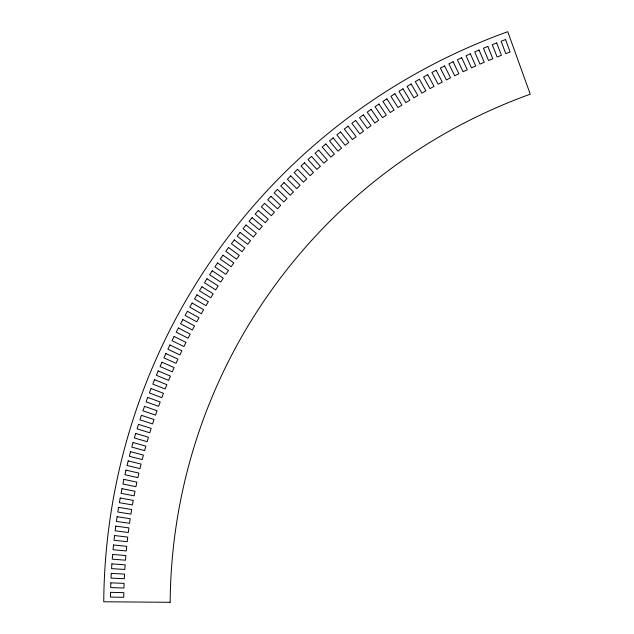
<?xml version="1.0" encoding="UTF-8"?>
<svg xmlns="http://www.w3.org/2000/svg" width="634" height="634" viewBox="0 0 634 634"><rect width="100%" height="100%" fill="white"/><g stroke="black" fill="none" stroke-linecap="round" stroke-linejoin="round"><path stroke-width="0.95" d="M110.538 592.338L110.443 597.085L123.725 597.291L123.812 592.655L110.538 592.338M110.831 582.852L110.665 587.591L123.939 588.011L124.105 583.375L110.831 582.852M111.283 573.366L111.037 578.105L124.304 578.731L124.541 574.095L111.283 573.366M111.877 563.895L111.56 568.627L124.819 569.467L125.128 564.831L111.877 563.895M112.622 554.433L112.234 559.156L125.477 560.202L125.857 555.574L112.622 554.433M113.518 544.978L113.05 549.702L126.277 550.954L126.729 546.334L113.518 544.978M114.556 535.54L114.017 540.255L127.22 541.713L127.751 537.101L114.556 535.54M115.745 526.125L115.134 530.832L128.314 532.497L128.908 527.892L115.745 526.125M117.084 516.726L116.394 521.425L129.55 523.296L130.224 518.699L117.084 516.726M118.566 507.351L117.805 512.034L130.929 514.111L131.674 509.53L118.566 507.351M120.198 497.999L119.366 502.667L132.451 504.957L133.267 500.384L120.198 497.999M121.982 488.671L121.07 493.331L134.123 495.82L135.01 491.263L121.982 488.671M123.907 479.375L122.925 484.019L135.93 486.714L136.889 482.173L123.907 479.375M125.976 470.111L124.922 474.739L137.887 477.64L138.917 473.115L125.976 470.111M128.195 460.878L127.069 465.491L139.979 468.597L141.081 464.08L128.195 460.878M130.556 451.685L129.352 456.282L142.222 459.587L143.395 455.093L130.556 451.685M133.061 442.532L131.785 447.105L144.6 450.608L145.844 446.138L133.061 442.532M135.708 433.41L134.368 437.967L147.12 441.676L148.435 437.222L135.708 433.41M138.497 424.344L137.087 428.869L149.782 432.776L151.161 428.346L138.497 424.344M141.43 415.31L139.948 419.819L152.58 423.924L154.03 419.518L141.43 415.31M144.504 406.331L142.951 410.816L155.52 415.119L157.042 410.729L144.504 406.331M147.722 397.399L146.097 401.861L158.595 406.354L160.188 401.996L147.722 397.399M151.082 388.515L149.386 392.953L161.805 397.645L163.469 393.31L151.082 388.515M154.569 379.695L152.81 384.101L165.157 388.991L166.885 384.679L154.569 379.695M158.207 370.922L156.376 375.296L168.644 380.384L170.435 376.097L158.207 370.922M161.979 362.212L160.077 366.555L172.266 371.833L174.128 367.577L161.979 362.212M165.886 353.558L163.913 357.877L176.014 363.337L177.948 359.121L165.886 353.558M169.928 344.967L167.883 349.255L179.905 354.913L181.895 350.721L169.928 344.967M174.104 336.44L171.996 340.696L183.923 346.536L185.984 342.376L174.104 336.44M178.408 327.984L176.236 332.208L188.076 338.231L190.2 334.11L178.408 327.984M182.854 319.591L180.619 323.784L192.356 329.997L194.543 325.9L182.854 319.591M187.426 311.278L185.12 315.423L196.762 321.826L199.013 317.769L187.426 311.278M192.134 303.028L189.764 307.141L201.303 313.727L203.617 309.701L192.134 303.028M196.96 294.858L194.527 298.931L205.963 305.699L208.34 301.713L196.96 294.858M201.921 286.766L199.425 290.8L210.75 297.742L213.19 293.796L201.921 286.766M207.009 278.746L204.449 282.748L215.663 289.865L218.167 285.95L207.009 278.746M212.224 270.813L209.6 274.768L220.703 282.067L223.263 278.191L212.224 270.813M217.557 262.959L214.871 266.874L225.862 274.34L228.486 270.512L217.557 262.959M223.017 255.193L220.267 259.068L231.141 266.708L233.819 262.92L223.017 255.193M228.597 247.514L225.791 251.341L236.537 259.155L239.28 255.407L228.597 247.514M234.295 239.921L231.434 243.71L242.053 251.682L244.851 247.981L234.295 239.921M240.112 232.424L237.187 236.165L247.688 244.304L250.541 240.643L240.112 232.424M246.047 225.015L243.068 228.708L253.434 237.013L256.35 233.399L246.047 225.015M252.102 217.7L249.059 221.345L259.298 229.809L262.27 226.243L252.102 217.7M258.268 210.48L255.169 214.078L265.266 222.708L268.301 219.19L258.268 210.48M264.544 203.363L261.39 206.906L271.352 215.695L274.435 212.224L264.544 203.363M270.932 196.342L267.722 199.837L277.549 208.776L280.688 205.353L270.932 196.342M277.43 189.415L274.165 192.863L283.85 201.961L287.043 198.585L277.43 189.415M284.04 182.6L280.719 186L290.261 195.24L293.502 191.92L284.04 182.6M290.752 175.887L287.384 179.232L296.775 188.623L300.064 185.358L290.752 175.887M297.568 169.286L294.144 172.575L303.393 182.109L306.737 178.891L297.568 169.286M304.486 162.787L301.015 166.021L310.105 175.705L313.505 172.535L304.486 162.787M311.508 156.392L307.989 159.578L316.929 169.397L320.368 166.29L311.508 156.392M318.633 150.115L315.058 153.246L323.839 163.207L327.334 160.148L318.633 150.115M325.852 143.95L322.231 147.017L330.853 157.121L334.395 154.117L325.852 143.95M333.159 137.903L329.498 140.914L337.962 151.146L341.552 148.197L333.159 137.903M340.569 131.967L336.852 134.915L345.158 145.281L348.795 142.396L340.569 131.967M348.074 126.15L344.31 129.043L352.449 139.535L356.134 136.706L348.074 126.15M355.666 120.444L351.854 123.281L359.835 133.901L363.559 131.127L355.666 120.444M363.345 114.865L359.494 117.639L367.3 128.385L371.064 125.675L363.345 114.865M371.112 109.405L367.221 112.123L374.852 122.988L378.664 120.333L371.112 109.405M378.966 104.071L375.027 106.726L382.492 117.71L386.344 115.119L378.966 104.071M386.898 98.856L382.92 101.448L390.211 112.551L394.102 110.015L386.898 98.856M394.911 93.777L390.893 96.305L398.009 107.518L401.94 105.046L394.911 93.777M403.01 88.815L398.952 91.28L405.887 102.605L409.857 100.196L403.01 88.815M411.181 83.981L407.083 86.382L413.844 97.81L417.846 95.465L411.181 83.981M419.423 79.274L415.294 81.612L421.872 93.15L425.913 90.868L419.423 79.274M427.744 74.701L423.575 76.976L429.971 88.617L434.052 86.39L427.744 74.701M436.129 70.263L431.928 72.466L438.142 84.203L442.255 82.048L436.129 70.263M444.592 65.952L440.353 68.092L446.384 79.924L450.528 77.831L444.592 65.952M453.12 61.775L448.848 63.844L454.689 75.779L458.865 73.75L453.12 61.775M461.703 57.734L457.399 59.739L463.058 71.753L467.266 69.795L461.703 57.734M470.357 53.827L466.022 55.76L471.49 67.87L475.73 65.976L470.357 53.827M479.066 50.054L474.707 51.925L479.986 64.113L484.249 62.29L479.066 50.054M487.839 46.425L483.449 48.224L488.529 60.492L492.824 58.732L487.839 46.425M496.668 42.93L492.246 44.657L497.135 57.012L501.462 55.316L496.668 42.93M505.544 39.577L501.098 41.234L505.797 53.66L510.148 52.036L505.544 39.577M170.158 602.3L103.746 601.777A611.002 611.002 0 0 1 507.755 31.7L530.254 94.189A544.582 544.582 0 0 0 170.158 602.3"/></g></svg>
